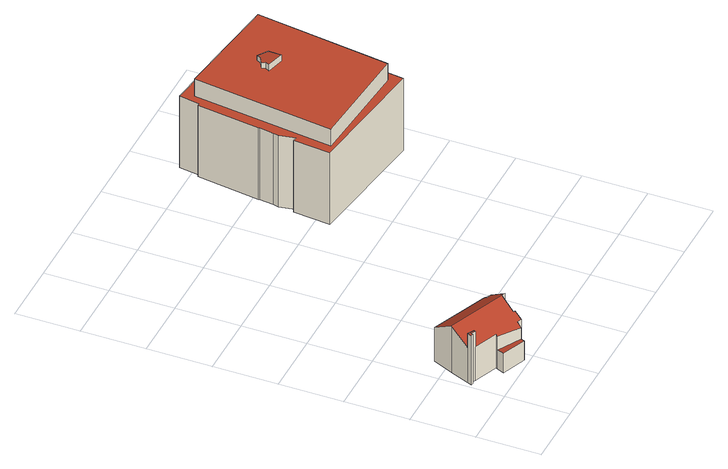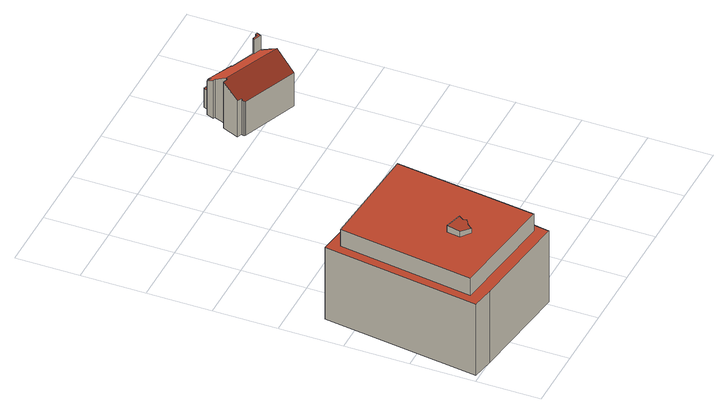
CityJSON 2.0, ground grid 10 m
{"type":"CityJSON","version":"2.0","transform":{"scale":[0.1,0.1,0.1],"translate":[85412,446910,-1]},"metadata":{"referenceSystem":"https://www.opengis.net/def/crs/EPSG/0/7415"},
"CityObjects":{
"building1":{"type":"Building","attributes":{"b3_bag_bag_overlap":0,"b3_bouwlagen":3,"b3_dak_type":"slanted","b3_extrusie":0,"b3_h_dak_50p":6.18,"b3_h_dak_70p":6.7,"b3_h_dak_max":7.9,"b3_h_dak_min":2.45,"b3_h_maaiveld":-0.828,"b3_is_glas_dak":false,"b3_kas_warenhuis":false,"b3_mutatie_AHN3_AHN4":false,"b3_mutatie_AHN4_AHN5":false,"b3_n_vlakken":5,"b3_opp_buitenmuur":204.4,"b3_opp_dak_plat":0,"b3_opp_dak_schuin":92.25,"b3_opp_grond":77.63,"b3_opp_scheidingsmuur":51.5,"b3_rmse_lod12":1.39,"b3_rmse_lod13":1.13,"b3_rmse_lod22":0.598,"b3_succes":true,"b3_t_run":72,"b3_val3dity_lod12":"[]","b3_val3dity_lod13":"[]","b3_val3dity_lod22":"[]","b3_volume_lod12":584.24,"b3_volume_lod13":571.52,"b3_volume_lod22":535.9,"geconstateerd":false,"oorspronkelijkbouwjaar":1951,"rf_force_lod11":false,"status":"Pand in gebruik"},"children":["building1-1"]},
"building1-1":{"type":"BuildingPart","parents":["building1"],"geometry":[{"type":"Solid","lod":"2.2","boundaries":[[[[0,1,2,3,4,5,6,7,8,9,10,11,12,13,14,15,16,17,18,19,20,21,22,23]],[[24,22,21,25]],[[25,21,20,26]],[[27,19,18,28]],[[29,27,30,31]],[[32,6,5,33]],[[33,5,4,34]],[[31,30,35,36]],[[37,17,16,38]],[[39,15,14,40]],[[41,13,12,42]],[[38,16,15,39]],[[43,11,10,44]],[[42,12,11,43]],[[28,18,17,37,45]],[[46,40,14,13,41]],[[47,8,7,48]],[[48,7,6,32]],[[49,9,8,47]],[[44,10,9,49]],[[50,1,0,51]],[[26,20,19,27,29]],[[52,3,2,53]],[[53,2,1,50]],[[34,4,3,52]],[[51,0,23,35]],[[36,35,23,22,24]],[[45,37,40,46]],[[49,51,35,30,27,28,45,46,41,42,43,44]],[[36,24,25,26,29,31]],[[40,37,38,39]],[[51,49,47,48,32,33,34,52,53,50]]]],"semantics":{"surfaces":[{"type":"GroundSurface"},{"type":"WallSurface","on_footprint_edge":true},{"type":"WallSurface","on_footprint_edge":false},{"type":"RoofSurface","b3_azimut":202.64,"b3_h_dak_50p":6.38,"b3_h_dak_70p":6.91,"b3_h_dak_max":7.87,"b3_h_dak_min":4.81,"b3_hellingshoek":33.42},{"type":"RoofSurface","b3_azimut":134.58,"b3_h_dak_50p":7.85,"b3_h_dak_70p":7.87,"b3_h_dak_max":7.89,"b3_h_dak_min":7.83,"b3_hellingshoek":3.19},{"type":"RoofSurface","b3_azimut":24.42,"b3_h_dak_50p":2.52,"b3_h_dak_70p":2.54,"b3_h_dak_max":5.09,"b3_h_dak_min":2.45,"b3_hellingshoek":5.47},{"type":"RoofSurface","b3_azimut":22.25,"b3_h_dak_50p":6.15,"b3_h_dak_70p":6.64,"b3_h_dak_max":7.65,"b3_h_dak_min":4.93,"b3_hellingshoek":33.44}],"values":[[0,1,1,1,2,1,1,2,1,1,1,1,1,1,1,1,1,1,1,1,1,1,1,1,1,1,1,2,3,4,5,6]]}}]},
"building2":{"type":"Building","attributes":{"b3_bouwlagen":4,"b3_dak_type":"multiple horizontal","b3_extrusie":0,"b3_h_dak_50p":14.55,"b3_h_dak_70p":14.58,"b3_h_dak_max":15.71,"b3_h_dak_min":11.48,"b3_h_maaiveld":-0.973,"b3_is_glas_dak":false,"b3_kas_warenhuis":false,"b3_mutatie_AHN3_AHN4":false,"b3_mutatie_AHN4_AHN5":false,"b3_n_vlakken":10,"b3_opp_buitenmuur":1370.12,"b3_opp_dak_plat":859.41,"b3_opp_dak_schuin":6,"b3_opp_grond":489.68,"b3_opp_scheidingsmuur":0,"b3_rmse_lod12":2.08,"b3_rmse_lod13":2.08,"b3_rmse_lod22":1.15,"b3_succes":true,"b3_t_run":664,"b3_val3dity_lod12":"[]","b3_val3dity_lod13":"[]","b3_val3dity_lod22":"[]","b3_volume_lod12":7616.38,"b3_volume_lod13":7616.38,"b3_volume_lod22":7268.63,"geconstateerd":false,"oorspronkelijkbouwjaar":2009,"rf_force_lod11":false,"status":"Pand in gebruik"},"children":["building2-1"]},
"building2-1":{"type":"BuildingPart","parents":["building2"],"geometry":[{"type":"Solid","lod":"2.2","boundaries":[[[[54,55,56,57,58,59,60,61,62,63,64,65,66]],[[67,62,61,68]],[[69,64,63,70]],[[71,65,64,69]],[[68,61,60,72]],[[73,55,54,74]],[[75,66,65,71]],[[76,77,78,79]],[[80,81,77,76]],[[70,63,62,67]],[[82,83,84,85]],[[86,59,58,87]],[[72,60,59,86]],[[79,78,88,89]],[[90,91,81,80]],[[92,93,83,82]],[[94,57,56,95]],[[87,58,57,94]],[[89,88,96,97]],[[98,99,91,90]],[[95,56,55,73]],[[74,54,66,75]],[[85,84,100,101]],[[97,96,99,98]],[[101,100,93,92]],[[74,75,71,69,70,67,68,72,86,87,94,95,73],[93,100,84,83]],[[97,98,90,80,76,79,89]],[[101,92,82,85],[99,96,88,78,77,81,91]]]],"semantics":{"surfaces":[{"type":"GroundSurface"},{"type":"WallSurface","on_footprint_edge":true},{"type":"WallSurface","on_footprint_edge":false},{"type":"RoofSurface","b3_azimut":321.43,"b3_h_dak_50p":14.58,"b3_h_dak_70p":14.59,"b3_h_dak_max":15.64,"b3_h_dak_min":11.62,"b3_hellingshoek":0.113},{"type":"RoofSurface","b3_azimut":9.16,"b3_h_dak_50p":15.53,"b3_h_dak_70p":15.57,"b3_h_dak_max":15.64,"b3_h_dak_min":15.41,"b3_hellingshoek":5.16},{"type":"RoofSurface","b3_azimut":327.62,"b3_h_dak_50p":14.58,"b3_h_dak_70p":14.59,"b3_h_dak_max":15.64,"b3_h_dak_min":14.56,"b3_hellingshoek":0.0816}],"values":[[0,1,1,1,1,1,1,2,2,1,2,1,1,2,2,2,1,1,2,2,1,1,2,2,2,3,4,5]]}}]}
},
"vertices":[
[19,89,2],[33,121,2],[121,85,2],[121,84,2],[122,83,2],[121,79,2],[128,76,2],[117,50,2],[110,53,2],[109,51,2],[100,30,2],[103,29,2],[98,17,2],[91,20,2],[88,13,2],[85,7,2],[47,22,2],[52,33,2],[53,36,2],[16,51,2],[9,54,2],[8,51,2],[4,52,2],[7,59,2],[4,52,89],[8,51,89],[9,54,89],[16,51,61],[53,36,61],[16,51,88],[17,54,63],[17,54,88],[128,76,65],[121,79,65],[122,83,62],[7,59,64],[7,59,89],[52,33,35],[47,22,36],[85,7,36],[88,13,35],[91,20,61],[98,17,61],[103,29,69],[100,30,69],[52,33,59],[88,13,55],[110,53,83],[117,50,83],[109,51,85],[33,121,61],[19,89,84],[121,84,62],[121,85,61],
[273,491,0],[273,492,0],[286,590,0],[290,590,0],[295,622,0],[453,601,0],[488,595,0],[455,351,0],[260,378,0],[266,436,0],[273,435,0],[268,460,0],[270,468,0],[260,378,127],[455,351,127],[273,435,126],[266,436,126],[268,460,126],[488,595,126],[273,492,126],[273,491,126],[270,468,126],[373,533,165],[373,533,156],[364,527,156],[364,527,165],[378,540,164],[378,540,156],[473,580,156],[473,580,126],[304,603,126],[304,603,156],[453,601,126],[295,622,126],[366,522,156],[366,522,166],[392,529,165],[392,529,156],[443,370,156],[443,370,127],[290,590,126],[286,590,126],[362,515,156],[362,515,167],[389,508,167],[389,508,156],[275,383,127],[275,383,156]
]}
